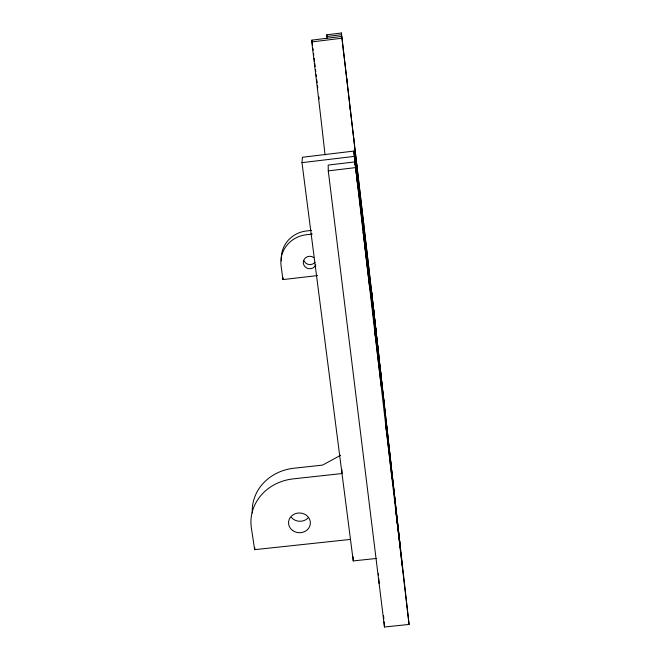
<?xml version="1.0" encoding="UTF-8"?>
<svg xmlns="http://www.w3.org/2000/svg" width="660" height="660" viewBox="0 0 660 660"><rect width="100%" height="100%" fill="white"/><g stroke="black" fill="none" stroke-linecap="round" stroke-linejoin="round"><path stroke-width="0.99" d="M376.183 558.484L353.248 560.917L301.983 162.657L302.42 157.253L353.793 151.09A330.379 0.619 83.3 0 0 381.571 381.95M325.05 154.96A306.743 9.248 83.1 0 0 311.759 41.943L311.908 40.128L341.764 36.432L341.946 38.206A307.147 0.528 83.3 0 1 376.34 335.288L382.412 388.707M350.485 539.41L254.661 549.656L254.859 547.709M317.575 275.566L282.95 279.584L283.132 277.901M340.568 455.317L322.542 465.102L293.84 468.245A47.701 43.213 2.2 0 0 252.277 512.935M327.046 38.503L326.791 34.815L341.401 33L372.281 297.264L409.068 624.442L384.475 627L328.267 170.866L328.201 165.082L354.923 161.89L409.068 624.442M326.807 36.531L341.583 34.7L341.401 33M311.759 41.943L341.946 38.206M301.983 162.657L354.346 156.387L353.793 151.09M328.267 170.866L355.525 167.615L354.923 161.89M311.503 230.381L306.388 230.983A28.66 27.514 2.3 0 0 281.44 260.89M312.312 234.044L306.19 234.762A28.966 27.786 2.3 0 0 281.086 265.856L282.95 279.584M254.661 549.656L251.377 528.049A48.551 43.865 2.2 0 1 293.279 478.863L342.004 473.542L341.888 469.606M311.908 40.128L312.535 45.202M312.906 48.246L313.162 50.275M313.533 53.32L313.78 55.341M314.16 58.385L314.531 61.429M314.787 63.459L315.158 66.503M315.538 69.547L315.785 71.577M316.156 74.621L316.412 76.642M316.784 79.687L317.163 82.731M317.534 85.767L317.782 87.788M318.904 96.88L319.151 98.901M326.791 34.815L327.038 36.861M378.172 350.881L381.389 378.856L380.003 366.531M380.927 375.449L384.376 405.463L382.841 391.817M354.346 156.387L357.984 187.943M372.95 303.683L373.997 313.013M376.233 332.953L371.332 289.855L372.347 298.914M377.429 343.621L378.683 354.799L373.403 308.377M385.993 419.851L387.7 435.047L383.98 402.699L385.638 417.475M389.499 451.118L391.413 468.146L387.395 433.108L389.251 449.666M375.68 328.63L376.893 339.487M402.526 568.037L396.074 512.473L397.361 524.015M363.305 220.621L363.709 224.251M392.098 479.061L385.588 423.019L386.719 433.141M360.079 192.976L360.451 196.333M356.804 164.992L357.151 168.069M381.216 386.232L374.657 329.711L375.598 338.291M353.496 136.661L353.801 139.458M350.147 107.976L350.419 110.484M369.856 289.286L363.248 232.295L363.982 239.184M346.748 78.944L346.987 81.139M343.315 49.533L343.513 51.431M383.584 615.722L383.823 618.799M384.07 621.877L384.475 627M378.345 573.54L378.493 575.495M378.716 578.424L379.087 583.3M353.084 556.809L353.248 560.917M315.793 264.965A6.518 6.253 2.3 0 1 306.735 268.018A6.518 6.253 2.3 0 1 304.326 259.091A6.518 6.253 2.3 0 1 313.797 257.59M315.034 262.284A6.452 6.188 2.3 0 1 303.979 260.783M308.368 517.597A10.733 9.718 2.2 0 1 291.373 517.407M393.442 486.214L391.223 467.247L395.596 505.428L393.442 486.214M397.897 525.888L395.554 505.865L400.348 547.726L397.897 525.888M292.743 530.59A10.923 9.867 2.2 0 0 310.274 524.279A10.923 9.867 2.2 0 0 295.35 513.678A10.923 9.867 2.2 0 0 292.743 530.59"/></g></svg>
